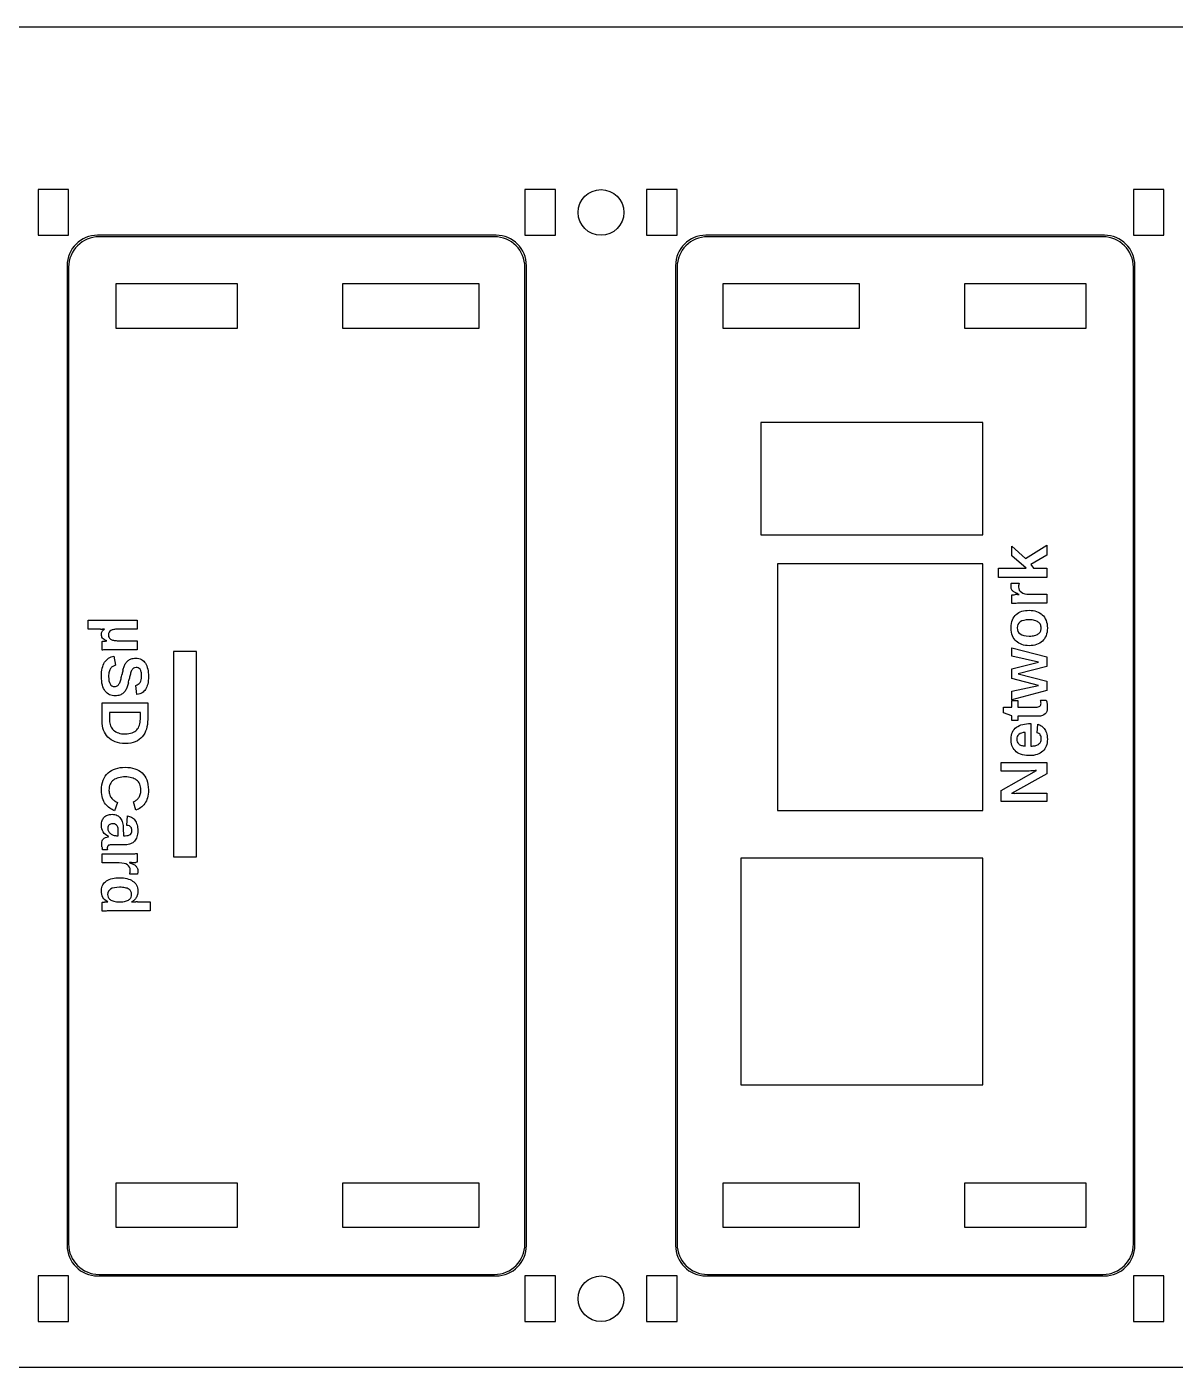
# Model space of a CAD drawing. Header units: millimetres. Extents: x 0 to 575, y 0 to 378.
# Drawn here: x 143.2 to 218.7, y 0 to 88.1 of the extents above; entities that cross this region are included whole.
import ezdxf

# ---------------------------------------------------------------- set-up
doc = ezdxf.new("R2010")
doc.units = ezdxf.units.MM
doc.layers.get('0').update_dxf_attribs({"color": 178, "true_color": 0x000000})
for name, color, linetype, true_color in [('cutout', 1, 'Continuous', 0xff0000), ('inner-cutout', 5, 'Continuous', 0x0000ff), ('outer-cutout', 6, 'Continuous', 0xff00ff), ('text', 3, 'Continuous', 0x00ff00)]:
    doc.layers.add(name, color=color, linetype=linetype, true_color=true_color)

msp = doc.modelspace()

# ---------------------------------------------------------------- linework, layer by layer
for p, q in [((2, 88.1), (480, 88.1)), ((2, 0), (480, 0))]:
    msp.add_line(p, q)
at = {"layer": 'cutout'}
for p, q in [((146, 77.4), (144, 77.4)), ((144, 77.4), (144, 74.4)), ((146, 74.4), (146, 77.4)), ((178, 77.4), (176, 77.4)), ((176, 77.4), (176, 74.4)), ((178, 74.4), (178, 77.4)), ((186, 77.4), (184, 77.4)), ((184, 77.4), (184, 74.4)), ((186, 74.4), (186, 77.4)), ((218, 77.4), (216, 77.4)), ((216, 77.4), (216, 74.4)), ((218, 74.4), (218, 77.4)), ((144, 74.4), (146, 74.4)), ((174.1, 74.4), (147.9, 74.4)), ((176, 74.4), (178, 74.4)), ((184, 74.4), (186, 74.4)), ((214.1, 74.4), (187.9, 74.4)), ((216, 74.4), (218, 74.4)), ((145.9, 72.4), (145.9, 8)), ((176.1, 8), (176.1, 72.4)), ((185.9, 72.4), (185.9, 8)), ((216.1, 8), (216.1, 72.4)), ((146, 6), (144, 6)), ((144, 6), (144, 3)), ((146, 3), (146, 6)), ((147.9, 6), (174.1, 6)), ((178, 6), (176, 6)), ((176, 6), (176, 3)), ((178, 3), (178, 6)), ((186, 6), (184, 6)), ((184, 6), (184, 3)), ((186, 3), (186, 6)), ((187.9, 6), (214.1, 6)), ((218, 6), (216, 6)), ((216, 6), (216, 3)), ((218, 3), (218, 6)), ((144, 3), (146, 3)), ((176, 3), (178, 3)), ((184, 3), (186, 3)), ((216, 3), (218, 3))]:
    msp.add_line(p, q, dxfattribs=at)
for centre in [(181, 75.9), (181, 4.5)]:
    msp.add_circle(centre, 1.5, dxfattribs=at)
for centre, start, end in [((147.9, 72.4), 90, 180), ((174.1, 72.4), 0, 90), ((187.9, 72.4), 90, 180), ((214.1, 72.4), 0, 90), ((147.9, 8), 180, 270), ((174.1, 8), 270, 0), ((187.9, 8), 180, 270), ((214.1, 8), 270, 0)]:
    msp.add_arc(centre, 2, start, end, dxfattribs=at)
at = {"layer": 'inner-cutout', "lineweight": -3}
for p, q in [((157.1, 71.2), (149.1, 71.2)), ((149.1, 71.2), (149.1, 68.3)), ((157.1, 68.3), (157.1, 71.2)), ((173, 71.2), (164, 71.2)), ((164, 71.2), (164, 68.3)), ((173, 68.3), (173, 71.2)), ((189, 71.2), (189, 68.3)), ((198, 71.2), (189, 71.2)), ((198, 68.3), (198, 71.2)), ((204.9, 71.2), (204.9, 68.3)), ((212.9, 71.2), (204.9, 71.2)), ((212.9, 68.3), (212.9, 71.2)), ((149.1, 68.3), (157.1, 68.3)), ((164, 68.3), (173, 68.3)), ((189, 68.3), (198, 68.3)), ((204.9, 68.3), (212.9, 68.3)), ((157.1, 12.1), (149.1, 12.1)), ((149.1, 12.1), (149.1, 9.2)), ((157.1, 9.2), (157.1, 12.1)), ((173, 12.1), (164, 12.1)), ((164, 12.1), (164, 9.2)), ((173, 9.2), (173, 12.1)), ((189, 12.1), (189, 9.2)), ((198, 12.1), (189, 12.1)), ((198, 9.2), (198, 12.1)), ((204.9, 12.1), (204.9, 9.2)), ((212.9, 12.1), (204.9, 12.1)), ((212.9, 9.2), (212.9, 12.1)), ((149.1, 9.2), (157.1, 9.2)), ((164, 9.2), (173, 9.2)), ((189, 9.2), (198, 9.2)), ((204.9, 9.2), (212.9, 9.2))]:
    msp.add_line(p, q, dxfattribs=at)
at = {"layer": 'inner-cutout'}
for p, q in [((206.1, 62.1), (191.5, 62.1)), ((191.5, 62.1), (191.5, 54.7)), ((206.1, 54.7), (206.1, 62.1)), ((191.5, 54.7), (206.1, 54.7)), ((206.1, 52.8), (192.6, 52.8)), ((192.6, 52.8), (192.6, 36.6)), ((206.1, 36.6), (206.1, 52.8)), ((154.4, 47.05), (152.9, 47.05)), ((152.9, 47.05), (152.9, 33.55)), ((154.4, 33.55), (154.4, 47.05)), ((192.6, 36.6), (206.1, 36.6)), ((152.9, 33.55), (154.4, 33.55)), ((206.1, 33.45), (190.2, 33.45)), ((190.2, 33.45), (190.2, 18.55)), ((206.1, 18.55), (206.1, 33.45)), ((190.2, 18.55), (206.1, 18.55))]:
    msp.add_line(p, q, dxfattribs=at)
at = {"layer": 'outer-cutout', "lineweight": -3}
for p, q in [((174, 74.3), (148, 74.3)), ((214, 74.3), (188, 74.3)), ((146, 72.3), (146, 8.1)), ((176, 8.1), (176, 72.3)), ((186, 72.3), (186, 8.1)), ((216, 8.1), (216, 72.3)), ((148, 6.1), (174, 6.1)), ((188, 6.1), (214, 6.1))]:
    msp.add_line(p, q, dxfattribs=at)
for centre, start, end in [((148, 72.3), 90, 180), ((174, 72.3), 0, 90), ((188, 72.3), 90, 180), ((214, 72.3), 0, 90), ((148, 8.1), 180, 270), ((174, 8.1), 270, 0), ((188, 8.1), 180, 270), ((214, 8.1), 270, 0)]:
    msp.add_arc(centre, 2, start, end, dxfattribs=at)
at = {"layer": 'text'}
for p, q in [((208, 53.328), (208, 53.972)), ((208, 53.972), (208.899, 53.162)), ((208.899, 53.162), (210.304, 54.033)), ((210.304, 54.033), (210.304, 53.379)), ((208.954, 52.507), (208, 53.328)), ((210.304, 53.379), (209.261, 52.764)), ((207.144, 51.908), (207.144, 52.507)), ((207.144, 52.507), (208.954, 52.507)), ((209.261, 52.764), (209.439, 52.507)), ((209.439, 52.507), (210.304, 52.507)), ((210.304, 52.507), (210.304, 51.908)), ((210.304, 51.908), (207.144, 51.908)), ((207.987, 51.534), (208.488, 51.534)), ((208, 50.191), (208, 50.761)), ((208.492, 50.789), (208.492, 50.797)), ((209.173, 50.806), (210.304, 50.806)), ((210.304, 50.806), (210.304, 50.208)), ((210.304, 50.208), (208.541, 50.208)), ((147.293, 48.502), (147.293, 49.1)), ((147.293, 49.1), (150.504, 49.1)), ((148.104, 48.502), (147.293, 48.502)), ((148.349, 48.502), (148.349, 48.51)), ((150.504, 48.502), (149.216, 48.502)), ((150.504, 49.1), (150.504, 48.502)), ((148.2, 47.134), (148.2, 47.705)), ((148.507, 47.733), (148.507, 47.739)), ((149.273, 47.75), (150.504, 47.75)), ((150.504, 47.75), (150.504, 47.152)), ((150.504, 47.152), (148.715, 47.152)), ((148.981, 46.741), (149.081, 46.135)), ((208, 46.732), (208, 47.286)), ((208, 47.286), (210.304, 46.681)), ((209.761, 46.341), (208, 46.732)), ((208, 45.9), (209.761, 46.341)), ((208, 45.259), (208, 45.9)), ((210.304, 46.049), (208.426, 45.583)), ((210.304, 46.681), (210.304, 46.049)), ((209.761, 44.814), (208, 45.259)), ((208.426, 45.583), (210.304, 45.101)), ((210.304, 45.101), (210.304, 44.469)), ((150.493, 44.207), (150.41, 44.816)), ((208, 44.435), (209.761, 44.814)), ((210.304, 44.469), (208, 43.873)), ((208, 43.873), (208, 44.435)), ((148.2, 42.451), (148.2, 43.665)), ((148.2, 43.665), (151.2, 43.665)), ((151.2, 43.665), (151.2, 42.579)), ((207.459, 43.009), (207.459, 43.383)), ((207.459, 43.383), (208, 43.383)), ((208, 43.383), (208, 43.82)), ((208, 43.82), (208.405, 43.82)), ((208.405, 43.82), (208.405, 43.383)), ((208.405, 43.383), (209.601, 43.383)), ((209.899, 43.846), (210.27, 43.846)), ((150.715, 43.037), (148.685, 43.037)), ((148.685, 43.037), (148.685, 42.504)), ((150.715, 42.592), (150.715, 43.037)), ((208, 42.821), (207.459, 43.009)), ((208, 42.5), (208, 42.821)), ((208.405, 42.5), (208, 42.5)), ((209.763, 42.792), (208.405, 42.792)), ((208.405, 42.792), (208.405, 42.5)), ((209.25, 42.303), (209.267, 42.303)), ((209.267, 42.303), (209.267, 40.825)), ((208.892, 40.829), (208.892, 41.724)), ((209.671, 41.705), (209.72, 42.269)), ((207.304, 39.185), (207.304, 39.743)), ((207.304, 39.743), (210.304, 39.743)), ((210.304, 39.743), (210.304, 39.006)), ((207.304, 37.896), (209.633, 39.223)), ((209.048, 39.185), (207.304, 39.185)), ((210.304, 39.006), (207.994, 37.699)), ((207.304, 37.179), (207.304, 37.896)), ((149.222, 37.124), (149.016, 36.577)), ((150.41, 36.615), (150.259, 37.169)), ((210.304, 37.179), (207.304, 37.179)), ((208.534, 37.737), (210.304, 37.737)), ((210.304, 37.737), (210.304, 37.179)), ((149.833, 35.611), (149.863, 36.235)), ((149.267, 34.934), (149.262, 35.241)), ((149.588, 35.431), (149.597, 34.934)), ((148.611, 34.86), (148.611, 34.873)), ((149.149, 34.934), (149.267, 34.934)), ((149.597, 34.934), (149.714, 34.934)), ((148.2, 33.743), (149.963, 33.743)), ((148.2, 33.144), (148.2, 33.743)), ((148.554, 34.015), (148.23, 34.015)), ((149.72, 34.336), (148.881, 34.336)), ((150.504, 33.76), (150.504, 33.189)), ((149.331, 33.144), (148.2, 33.144)), ((150.012, 33.162), (150.012, 33.153)), ((150.517, 32.416), (150.016, 32.416)), ((148.2, 29.971), (148.2, 30.55)), ((148.575, 30.582), (148.575, 30.59)), ((151.36, 29.988), (148.702, 29.988)), ((150.14, 30.586), (150.14, 30.582)), ((150.519, 30.586), (151.36, 30.586)), ((151.36, 30.586), (151.36, 29.988))]:
    msp.add_line(p, q, dxfattribs=at)
for centre, radius, start, end in [((210.657, 51.054), 2.222, 167.52682, 170.58072), ((208.753, 41.743), 9.051, 92.39851, 93.33617), ((148.105, 55.275), 6.774, 269.99467, 270.9953), ((148.718, 35.76), 11.392, 90.01456, 90.76762), ((164.561, 42.064), 15.449, 165.96275, 166.93746), ((137.701, 47.902), 12.571, 346.5921, 347.89472), ((209.218, 26.498), 11.268, 95.27774, 96.23619), ((149.106, 34.333), 0.927, 188.52939, 193.89188), ((132.743, 30.297), 15.926, 13.49832, 13.85211), ((149.751, 42.208), 9.051, 272.39851, 273.33617), ((149.099, 53.515), 20.376, 273.31641, 273.70364), ((147.847, 32.896), 2.222, 347.52682, 350.58072), ((148.64, 27.661), 2.923, 93.28843, 95.50898), ((150.295, 36.828), 6.245, 270.01933, 271.03679), ((150.521, 24.355), 6.231, 90.02062, 91.03794)]:
    msp.add_arc(centre, radius, start, end, dxfattribs=at)
for points in [[(207.956, 51.349), (207.956, 51.384), (207.959, 51.42), (207.965, 51.454)], [(207.993, 51.138), (207.968, 51.195), (207.956, 51.265), (207.956, 51.349)], [(207.965, 51.454), (207.971, 51.489), (207.979, 51.516), (207.987, 51.534)], [(208.099, 50.992), (208.053, 51.033), (208.018, 51.081), (207.993, 51.138)], [(208.466, 51.418), (208.459, 51.379), (208.456, 51.332), (208.456, 51.279)], [(208.456, 51.279), (208.456, 51.129), (208.516, 51.013), (208.637, 50.93)], [(208, 50.761), (208.017, 50.764), (208.046, 50.767), (208.088, 50.77)], [(208.088, 50.77), (208.13, 50.772), (208.176, 50.775), (208.226, 50.778)], [(208.268, 50.887), (208.202, 50.917), (208.146, 50.952), (208.099, 50.992)], [(208.492, 50.797), (208.408, 50.827), (208.333, 50.857), (208.268, 50.887)], [(208.374, 50.786), (208.423, 50.788), (208.462, 50.789), (208.492, 50.789)], [(208.637, 50.93), (208.757, 50.847), (208.936, 50.806), (209.173, 50.806)], [(208.088, 50.197), (208.048, 50.196), (208.018, 50.193), (208, 50.191)], [(208.047, 49.119), (208.107, 49.265), (208.189, 49.385), (208.295, 49.478)], [(208.225, 50.202), (208.174, 50.2), (208.129, 50.198), (208.088, 50.197)], [(208.383, 50.207), (208.328, 50.206), (208.275, 50.204), (208.225, 50.202)], [(208.295, 49.478), (208.401, 49.571), (208.526, 49.639), (208.672, 49.683)], [(208.541, 50.208), (208.491, 50.208), (208.439, 50.207), (208.383, 50.207)], [(208.672, 49.683), (208.817, 49.726), (208.977, 49.748), (209.15, 49.748)], [(209.15, 49.748), (209.326, 49.748), (209.487, 49.723), (209.633, 49.674)], [(209.633, 49.674), (209.78, 49.625), (209.906, 49.552), (210.011, 49.454)], [(210.011, 49.454), (210.117, 49.356), (210.199, 49.234), (210.258, 49.088)], [(148.209, 48.366), (148.243, 48.424), (148.29, 48.469), (148.349, 48.502)], [(148.349, 48.51), (148.304, 48.506), (148.261, 48.503), (148.222, 48.503)], [(148.969, 48.485), (148.895, 48.473), (148.831, 48.453), (148.778, 48.425)], [(149.216, 48.502), (149.125, 48.502), (149.043, 48.496), (148.969, 48.485)], [(207.958, 48.589), (207.958, 48.796), (207.987, 48.973), (208.047, 49.119)], [(208.047, 48.076), (207.987, 48.222), (207.958, 48.393), (207.958, 48.589)], [(208.554, 48.987), (208.43, 48.898), (208.368, 48.768), (208.368, 48.597)], [(208.368, 48.597), (208.368, 48.422), (208.431, 48.287), (208.556, 48.193)], [(209.15, 49.121), (208.876, 49.121), (208.677, 49.077), (208.554, 48.987)], [(209.506, 49.085), (209.406, 49.109), (209.288, 49.121), (209.15, 49.121)], [(209.75, 48.979), (209.687, 49.026), (209.605, 49.061), (209.506, 49.085)], [(209.892, 48.805), (209.861, 48.874), (209.814, 48.932), (209.75, 48.979)], [(209.938, 48.57), (209.938, 48.658), (209.922, 48.737), (209.892, 48.805)], [(209.892, 48.359), (209.922, 48.423), (209.938, 48.493), (209.938, 48.57)], [(210.258, 49.088), (210.317, 48.941), (210.346, 48.771), (210.346, 48.577)], [(210.346, 48.577), (210.346, 48.389), (210.317, 48.224), (210.259, 48.08)], [(148.158, 48.169), (148.158, 48.243), (148.175, 48.309), (148.209, 48.366)], [(148.172, 48.037), (148.163, 48.078), (148.158, 48.122), (148.158, 48.169)], [(148.227, 47.923), (148.2, 47.958), (148.182, 47.996), (148.172, 48.037)], [(148.2, 47.705), (148.233, 47.709), (148.277, 47.715), (148.332, 47.722)], [(148.334, 47.825), (148.289, 47.856), (148.253, 47.888), (148.227, 47.923)], [(148.332, 47.722), (148.387, 47.729), (148.446, 47.733), (148.507, 47.733)], [(148.507, 47.739), (148.437, 47.766), (148.38, 47.795), (148.334, 47.825)], [(148.655, 48.311), (148.625, 48.263), (148.611, 48.203), (148.611, 48.129)], [(148.611, 48.129), (148.611, 48.058), (148.627, 47.998), (148.659, 47.95)], [(148.778, 48.425), (148.725, 48.396), (148.684, 48.358), (148.655, 48.311)], [(148.659, 47.95), (148.691, 47.902), (148.736, 47.863), (148.793, 47.833)], [(148.793, 47.833), (148.85, 47.803), (148.92, 47.782), (149.001, 47.769)], [(149.001, 47.769), (149.083, 47.756), (149.174, 47.75), (149.273, 47.75)], [(208.296, 47.712), (208.19, 47.808), (208.107, 47.93), (208.047, 48.076)], [(208.674, 47.496), (208.529, 47.544), (208.403, 47.616), (208.296, 47.712)], [(208.556, 48.193), (208.681, 48.1), (208.879, 48.053), (209.15, 48.053)], [(209.15, 48.053), (209.288, 48.053), (209.406, 48.065), (209.506, 48.09)], [(209.506, 48.09), (209.605, 48.115), (209.687, 48.15), (209.75, 48.195)], [(210.015, 47.719), (209.909, 47.622), (209.783, 47.549), (209.636, 47.499)], [(209.75, 48.195), (209.814, 48.241), (209.861, 48.295), (209.892, 48.359)], [(210.259, 48.08), (210.201, 47.937), (210.12, 47.817), (210.015, 47.719)], [(148.287, 47.14), (148.249, 47.138), (148.22, 47.136), (148.2, 47.134)], [(148.416, 47.146), (148.368, 47.144), (148.325, 47.142), (148.287, 47.14)], [(148.565, 47.151), (148.514, 47.15), (148.464, 47.148), (148.416, 47.146)], [(148.627, 46.596), (148.73, 46.663), (148.848, 46.712), (148.981, 46.741)], [(209.15, 47.424), (208.978, 47.424), (208.819, 47.448), (208.674, 47.496)], [(209.636, 47.499), (209.489, 47.449), (209.327, 47.424), (209.15, 47.424)], [(148.158, 45.415), (148.158, 45.613), (148.175, 45.789), (148.211, 45.941)], [(148.211, 45.941), (148.246, 46.093), (148.299, 46.223), (148.368, 46.331)], [(148.368, 46.331), (148.438, 46.44), (148.524, 46.528), (148.627, 46.596)], [(148.755, 45.925), (148.714, 45.867), (148.683, 45.795), (148.661, 45.71)], [(148.898, 46.06), (148.843, 46.027), (148.795, 45.982), (148.755, 45.925)], [(149.081, 46.135), (149.015, 46.118), (148.954, 46.093), (148.898, 46.06)], [(149.573, 45.811), (149.595, 45.896), (149.62, 45.977), (149.65, 46.055)], [(149.65, 46.055), (149.68, 46.132), (149.715, 46.204), (149.756, 46.271)], [(149.756, 46.271), (149.798, 46.337), (149.848, 46.395), (149.909, 46.444)], [(149.909, 46.444), (149.969, 46.493), (150.04, 46.532), (150.121, 46.559)], [(150.121, 46.559), (150.201, 46.587), (150.297, 46.601), (150.406, 46.601)], [(150.26, 45.936), (150.213, 45.901), (150.173, 45.851), (150.141, 45.788)], [(150.442, 45.99), (150.368, 45.99), (150.308, 45.972), (150.26, 45.936)], [(150.406, 46.601), (150.555, 46.601), (150.683, 46.571), (150.789, 46.511)], [(150.58, 45.962), (150.536, 45.98), (150.491, 45.99), (150.442, 45.99)], [(150.693, 45.87), (150.661, 45.913), (150.623, 45.944), (150.58, 45.962)], [(150.771, 45.695), (150.752, 45.768), (150.726, 45.826), (150.693, 45.87)], [(150.789, 46.511), (150.896, 46.452), (150.983, 46.369), (151.05, 46.263)], [(151.05, 46.263), (151.117, 46.157), (151.167, 46.032), (151.198, 45.885)], [(151.198, 45.885), (151.229, 45.739), (151.245, 45.579), (151.245, 45.406)], [(148.222, 44.835), (148.179, 44.997), (148.158, 45.191), (148.158, 45.415)], [(148.661, 45.71), (148.639, 45.624), (148.628, 45.52), (148.628, 45.398)], [(148.628, 45.398), (148.628, 45.185), (148.66, 45.022), (148.725, 44.909)], [(149.231, 44.808), (149.283, 44.853), (149.326, 44.914), (149.36, 44.989)], [(149.36, 44.989), (149.395, 45.064), (149.423, 45.151), (149.446, 45.249)], [(149.446, 45.249), (149.468, 45.347), (149.49, 45.449), (149.512, 45.555)], [(149.93, 44.987), (149.908, 44.895), (149.882, 44.807), (149.852, 44.723)], [(150.06, 45.559), (150.038, 45.47), (150.016, 45.372), (149.993, 45.266)], [(150.141, 45.788), (150.109, 45.724), (150.082, 45.647), (150.06, 45.559)], [(150.41, 44.816), (150.539, 44.848), (150.637, 44.911), (150.702, 45.007)], [(150.702, 45.007), (150.767, 45.103), (150.8, 45.24), (150.8, 45.419)], [(150.8, 45.419), (150.8, 45.53), (150.79, 45.622), (150.771, 45.695)], [(151.245, 45.406), (151.245, 45.21), (151.23, 45.042), (151.199, 44.903)], [(148.407, 44.434), (148.327, 44.538), (148.266, 44.672), (148.222, 44.835)], [(148.693, 44.203), (148.582, 44.253), (148.486, 44.33), (148.407, 44.434)], [(149.065, 44.129), (148.928, 44.129), (148.804, 44.153), (148.693, 44.203)], [(148.725, 44.909), (148.79, 44.796), (148.891, 44.74), (149.028, 44.74)], [(149.028, 44.74), (149.111, 44.74), (149.178, 44.762), (149.231, 44.808)], [(149.367, 44.174), (149.282, 44.144), (149.181, 44.129), (149.065, 44.129)], [(149.587, 44.3), (149.526, 44.247), (149.452, 44.205), (149.367, 44.174)], [(149.744, 44.489), (149.701, 44.416), (149.649, 44.353), (149.587, 44.3)], [(149.852, 44.723), (149.822, 44.639), (149.786, 44.561), (149.744, 44.489)], [(150.824, 44.328), (150.73, 44.273), (150.62, 44.233), (150.493, 44.207)], [(151.06, 44.551), (150.997, 44.457), (150.919, 44.382), (150.824, 44.328)], [(151.199, 44.903), (151.169, 44.763), (151.122, 44.646), (151.06, 44.551)], [(209.601, 43.383), (209.714, 43.383), (209.796, 43.405), (209.85, 43.447)], [(209.85, 43.447), (209.903, 43.49), (209.929, 43.556), (209.929, 43.646)], [(209.921, 43.745), (209.915, 43.775), (209.908, 43.809), (209.899, 43.846)], [(209.929, 43.646), (209.929, 43.682), (209.927, 43.716), (209.921, 43.745)], [(210.342, 43.341), (210.342, 43.165), (210.294, 43.029), (210.199, 42.934)], [(210.27, 43.846), (210.294, 43.772), (210.312, 43.694), (210.324, 43.612)], [(210.324, 43.612), (210.336, 43.529), (210.342, 43.439), (210.342, 43.341)], [(148.298, 41.875), (148.233, 42.053), (148.2, 42.245), (148.2, 42.451)], [(148.685, 42.504), (148.685, 42.378), (148.707, 42.261), (148.751, 42.154)], [(150.657, 42.199), (150.695, 42.317), (150.715, 42.448), (150.715, 42.592)], [(151.2, 42.579), (151.2, 42.346), (151.171, 42.133), (151.113, 41.938)], [(208.725, 42.245), (208.884, 42.284), (209.058, 42.303), (209.25, 42.303)], [(210.199, 42.934), (210.103, 42.839), (209.958, 42.792), (209.763, 42.792)], [(148.587, 41.412), (148.46, 41.543), (148.363, 41.697), (148.298, 41.875)], [(149.063, 41.103), (148.874, 41.178), (148.715, 41.281), (148.587, 41.412)], [(148.751, 42.154), (148.795, 42.047), (148.861, 41.954), (148.948, 41.875)], [(148.948, 41.875), (149.036, 41.796), (149.144, 41.734), (149.273, 41.69)], [(149.273, 41.69), (149.402, 41.645), (149.552, 41.623), (149.722, 41.623)], [(149.722, 41.623), (149.897, 41.623), (150.047, 41.646), (150.172, 41.694)], [(150.172, 41.694), (150.296, 41.742), (150.399, 41.808), (150.479, 41.893)], [(150.845, 41.435), (150.724, 41.295), (150.57, 41.186), (150.384, 41.107)], [(150.479, 41.893), (150.559, 41.978), (150.619, 42.08), (150.657, 42.199)], [(151.113, 41.938), (151.055, 41.744), (150.965, 41.576), (150.845, 41.435)], [(207.958, 41.283), (207.958, 41.465), (207.989, 41.62), (208.052, 41.748)], [(208.052, 41.748), (208.116, 41.877), (208.204, 41.982), (208.318, 42.064)], [(208.318, 42.064), (208.431, 42.147), (208.567, 42.207), (208.725, 42.245)], [(208.474, 41.59), (208.381, 41.511), (208.335, 41.406), (208.335, 41.275)], [(208.892, 41.724), (208.706, 41.712), (208.567, 41.668), (208.474, 41.59)], [(209.879, 41.562), (209.834, 41.629), (209.765, 41.676), (209.671, 41.705)], [(209.72, 42.269), (209.786, 42.243), (209.855, 42.208), (209.929, 42.161)], [(209.946, 41.304), (209.946, 41.409), (209.924, 41.495), (209.879, 41.562)], [(209.929, 42.161), (210.003, 42.115), (210.071, 42.054), (210.133, 41.977)], [(210.133, 41.977), (210.194, 41.901), (210.246, 41.805), (210.286, 41.691)], [(210.286, 41.691), (210.326, 41.576), (210.346, 41.438), (210.346, 41.275)], [(149.722, 40.99), (149.473, 40.99), (149.253, 41.028), (149.063, 41.103)], [(150.384, 41.107), (150.198, 41.029), (149.978, 40.99), (149.722, 40.99)], [(208.019, 40.87), (207.978, 41), (207.958, 41.138), (207.958, 41.283)], [(208.221, 40.524), (208.128, 40.624), (208.061, 40.739), (208.019, 40.87)], [(208.335, 41.275), (208.335, 41.214), (208.345, 41.156), (208.365, 41.103)], [(208.365, 41.103), (208.386, 41.05), (208.418, 41.004), (208.463, 40.965)], [(208.463, 40.965), (208.508, 40.926), (208.566, 40.894), (208.637, 40.87)], [(208.637, 40.87), (208.708, 40.846), (208.793, 40.832), (208.892, 40.829)], [(209.267, 40.825), (209.364, 40.825), (209.453, 40.834), (209.537, 40.851)], [(209.537, 40.851), (209.62, 40.868), (209.691, 40.896), (209.752, 40.934)], [(209.752, 40.934), (209.812, 40.972), (209.859, 41.022), (209.894, 41.083)], [(209.894, 41.083), (209.929, 41.144), (209.946, 41.218), (209.946, 41.304)], [(210.273, 40.826), (210.224, 40.693), (210.15, 40.58), (210.05, 40.487)], [(210.346, 41.275), (210.346, 41.108), (210.322, 40.959), (210.273, 40.826)], [(208.586, 40.285), (208.435, 40.344), (208.314, 40.424), (208.221, 40.524)], [(209.142, 40.197), (208.921, 40.197), (208.736, 40.226), (208.586, 40.285)], [(209.673, 40.271), (209.522, 40.222), (209.345, 40.197), (209.142, 40.197)], [(210.05, 40.487), (209.949, 40.393), (209.824, 40.321), (209.673, 40.271)], [(148.274, 38.589), (148.351, 38.78), (148.459, 38.937), (148.597, 39.061)], [(148.597, 39.061), (148.735, 39.185), (148.9, 39.277), (149.09, 39.338)], [(149.09, 39.338), (149.28, 39.398), (149.488, 39.428), (149.714, 39.428)], [(149.714, 38.795), (149.558, 38.795), (149.415, 38.779), (149.285, 38.746)], [(149.714, 39.428), (149.948, 39.428), (150.16, 39.398), (150.348, 39.338)], [(150.141, 38.746), (150.014, 38.779), (149.871, 38.795), (149.714, 38.795)], [(150.348, 39.338), (150.537, 39.277), (150.698, 39.186), (150.831, 39.064)], [(150.831, 39.064), (150.963, 38.942), (151.066, 38.787), (151.137, 38.601)], [(209.259, 39.19), (209.189, 39.186), (209.119, 39.185), (209.048, 39.185)], [(209.446, 39.204), (209.391, 39.198), (209.328, 39.194), (209.259, 39.19)], [(209.633, 39.223), (209.573, 39.216), (209.511, 39.209), (209.446, 39.204)], [(148.158, 37.914), (148.158, 38.174), (148.196, 38.399), (148.274, 38.589)], [(148.231, 37.396), (148.182, 37.543), (148.158, 37.715), (148.158, 37.914)], [(148.73, 38.316), (148.678, 38.204), (148.651, 38.07), (148.651, 37.914)], [(148.651, 37.914), (148.651, 37.796), (148.668, 37.694), (148.701, 37.608)], [(148.95, 38.589), (148.856, 38.518), (148.783, 38.427), (148.73, 38.316)], [(149.285, 38.746), (149.155, 38.712), (149.043, 38.66), (148.95, 38.589)], [(150.468, 38.59), (150.377, 38.661), (150.268, 38.712), (150.141, 38.746)], [(150.678, 38.321), (150.629, 38.43), (150.559, 38.52), (150.468, 38.59)], [(150.751, 37.929), (150.751, 38.081), (150.726, 38.211), (150.678, 38.321)], [(150.709, 37.64), (150.737, 37.725), (150.751, 37.821), (150.751, 37.929)], [(151.137, 38.601), (151.209, 38.414), (151.245, 38.194), (151.245, 37.942)], [(151.245, 37.942), (151.245, 37.746), (151.224, 37.574), (151.183, 37.428)], [(148.424, 37.015), (148.344, 37.122), (148.28, 37.249), (148.231, 37.396)], [(148.698, 36.749), (148.595, 36.82), (148.503, 36.909), (148.424, 37.015)], [(148.701, 37.608), (148.735, 37.523), (148.778, 37.448), (148.832, 37.385)], [(148.832, 37.385), (148.886, 37.322), (148.947, 37.269), (149.016, 37.227)], [(149.016, 37.227), (149.084, 37.185), (149.152, 37.151), (149.222, 37.124)], [(150.259, 37.169), (150.323, 37.189), (150.384, 37.219), (150.443, 37.26)], [(150.443, 37.26), (150.502, 37.302), (150.554, 37.354), (150.6, 37.417)], [(150.6, 37.417), (150.645, 37.48), (150.682, 37.554), (150.709, 37.64)], [(151.01, 37.047), (150.935, 36.939), (150.847, 36.851), (150.746, 36.78)], [(151.183, 37.428), (151.142, 37.281), (151.084, 37.154), (151.01, 37.047)], [(208.181, 37.718), (208.235, 37.723), (208.293, 37.728), (208.356, 37.732)], [(208.356, 37.732), (208.418, 37.735), (208.478, 37.737), (208.534, 37.737)], [(148.203, 35.928), (148.234, 36.015), (148.279, 36.089), (148.337, 36.15)], [(148.337, 36.15), (148.396, 36.211), (148.469, 36.258), (148.556, 36.291)], [(148.556, 36.291), (148.642, 36.323), (148.741, 36.34), (148.852, 36.34)], [(149.016, 36.577), (148.908, 36.621), (148.802, 36.679), (148.698, 36.749)], [(148.852, 36.34), (148.988, 36.34), (149.102, 36.316), (149.195, 36.268)], [(149.195, 36.268), (149.288, 36.221), (149.364, 36.156), (149.421, 36.073)], [(149.863, 36.235), (149.964, 36.218), (150.056, 36.187), (150.139, 36.142)], [(150.139, 36.142), (150.222, 36.096), (150.294, 36.033), (150.355, 35.953)], [(150.746, 36.78), (150.644, 36.71), (150.532, 36.655), (150.41, 36.615)], [(148.158, 35.63), (148.158, 35.741), (148.173, 35.84), (148.203, 35.928)], [(148.277, 35.178), (148.197, 35.302), (148.158, 35.453), (148.158, 35.63)], [(148.655, 35.64), (148.601, 35.59), (148.575, 35.523), (148.575, 35.439)], [(148.575, 35.439), (148.575, 35.362), (148.591, 35.293), (148.624, 35.23)], [(148.899, 35.716), (148.789, 35.716), (148.708, 35.691), (148.655, 35.64)], [(149.09, 35.677), (149.043, 35.703), (148.979, 35.716), (148.899, 35.716)], [(149.197, 35.574), (149.173, 35.617), (149.137, 35.652), (149.09, 35.677)], [(149.246, 35.423), (149.239, 35.481), (149.222, 35.531), (149.197, 35.574)], [(149.262, 35.241), (149.26, 35.305), (149.254, 35.365), (149.246, 35.423)], [(149.421, 36.073), (149.479, 35.991), (149.521, 35.894), (149.547, 35.784)], [(149.547, 35.784), (149.573, 35.673), (149.587, 35.555), (149.588, 35.431)], [(149.992, 35.574), (149.95, 35.592), (149.897, 35.604), (149.833, 35.611)], [(150.092, 35.505), (150.067, 35.533), (150.034, 35.556), (149.992, 35.574)], [(150.144, 35.404), (150.134, 35.443), (150.117, 35.477), (150.092, 35.505)], [(150.137, 35.127), (150.152, 35.169), (150.159, 35.217), (150.159, 35.271)], [(150.159, 35.271), (150.159, 35.32), (150.154, 35.365), (150.144, 35.404)], [(150.355, 35.953), (150.416, 35.873), (150.463, 35.774), (150.496, 35.657)], [(150.546, 35.245), (150.546, 35.102), (150.529, 34.974), (150.493, 34.862)], [(150.496, 35.657), (150.53, 35.54), (150.546, 35.403), (150.546, 35.245)], [(148.174, 34.398), (148.174, 34.548), (148.211, 34.659), (148.285, 34.731)], [(148.179, 34.286), (148.176, 34.318), (148.174, 34.355), (148.174, 34.398)], [(148.611, 34.873), (148.467, 34.952), (148.356, 35.054), (148.277, 35.178)], [(148.285, 34.731), (148.359, 34.803), (148.467, 34.846), (148.611, 34.86)], [(148.624, 35.23), (148.656, 35.168), (148.699, 35.115), (148.753, 35.072)], [(148.753, 35.072), (148.806, 35.028), (148.867, 34.994), (148.937, 34.97)], [(148.937, 34.97), (149.006, 34.946), (149.077, 34.934), (149.149, 34.934)], [(149.714, 34.934), (149.798, 34.934), (149.868, 34.942), (149.924, 34.957)], [(150.076, 34.398), (149.974, 34.357), (149.855, 34.336), (149.72, 34.336)], [(149.924, 34.957), (149.98, 34.971), (150.026, 34.993), (150.061, 35.022)], [(150.061, 35.022), (150.096, 35.05), (150.122, 35.085), (150.137, 35.127)], [(150.335, 34.577), (150.264, 34.499), (150.178, 34.439), (150.076, 34.398)], [(150.493, 34.862), (150.458, 34.75), (150.405, 34.655), (150.335, 34.577)], [(148.19, 34.195), (148.185, 34.224), (148.182, 34.254), (148.179, 34.286)], [(148.563, 34.243), (148.548, 34.219), (148.541, 34.186), (148.541, 34.146)], [(148.541, 34.146), (148.541, 34.101), (148.545, 34.057), (148.554, 34.015)], [(148.629, 34.301), (148.6, 34.287), (148.578, 34.268), (148.563, 34.243)], [(148.737, 34.329), (148.694, 34.324), (148.658, 34.314), (148.629, 34.301)], [(148.881, 34.336), (148.827, 34.336), (148.779, 34.334), (148.737, 34.329)], [(149.963, 33.743), (150.013, 33.743), (150.065, 33.743), (150.121, 33.744)], [(150.121, 33.744), (150.176, 33.745), (150.229, 33.746), (150.279, 33.748)], [(150.279, 33.748), (150.33, 33.75), (150.375, 33.752), (150.416, 33.754)], [(150.416, 33.754), (150.456, 33.755), (150.486, 33.757), (150.504, 33.76)], [(149.867, 33.02), (149.747, 33.103), (149.568, 33.144), (149.331, 33.144)], [(150.048, 32.672), (150.048, 32.821), (149.988, 32.937), (149.867, 33.02)], [(150.13, 33.165), (150.081, 33.163), (150.042, 33.162), (150.012, 33.162)], [(150.012, 33.153), (150.096, 33.123), (150.171, 33.093), (150.237, 33.063)], [(150.039, 32.533), (150.045, 32.572), (150.048, 32.618), (150.048, 32.672)], [(150.237, 33.063), (150.302, 33.034), (150.358, 32.999), (150.405, 32.958)], [(150.405, 32.958), (150.451, 32.918), (150.486, 32.869), (150.511, 32.812)], [(150.504, 33.189), (150.487, 33.186), (150.458, 33.183), (150.416, 33.181)], [(150.511, 32.812), (150.536, 32.755), (150.548, 32.685), (150.548, 32.602)], [(150.548, 32.602), (150.548, 32.566), (150.545, 32.531), (150.539, 32.496)], [(148.247, 31.703), (148.307, 31.808), (148.39, 31.896), (148.496, 31.965)], [(148.496, 31.965), (148.603, 32.033), (148.729, 32.085), (148.874, 32.118)], [(148.874, 32.118), (149.019, 32.151), (149.178, 32.168), (149.35, 32.168)], [(149.35, 32.168), (149.524, 32.168), (149.685, 32.151), (149.831, 32.116)], [(149.831, 32.116), (149.977, 32.081), (150.103, 32.028), (150.209, 31.955)], [(150.209, 31.955), (150.315, 31.883), (150.397, 31.791), (150.457, 31.679)], [(150.539, 32.496), (150.533, 32.461), (150.525, 32.435), (150.517, 32.416)], [(148.158, 31.327), (148.158, 31.472), (148.187, 31.597), (148.247, 31.703)], [(148.254, 30.881), (148.19, 31.005), (148.158, 31.154), (148.158, 31.327)], [(148.575, 30.59), (148.426, 30.66), (148.319, 30.756), (148.254, 30.881)], [(149.35, 31.544), (148.827, 31.544), (148.566, 31.387), (148.566, 31.073)], [(148.566, 31.073), (148.566, 31.014), (148.579, 30.954), (148.605, 30.895)], [(148.605, 30.895), (148.63, 30.835), (148.674, 30.782), (148.734, 30.735)], [(149.71, 31.513), (149.61, 31.534), (149.49, 31.544), (149.35, 31.544)], [(149.954, 31.422), (149.891, 31.462), (149.809, 31.493), (149.71, 31.513)], [(150.095, 31.273), (150.065, 31.332), (150.018, 31.381), (149.954, 31.422)], [(149.981, 30.732), (150.04, 30.778), (150.081, 30.831), (150.105, 30.889)], [(150.14, 31.069), (150.14, 31.146), (150.125, 31.214), (150.095, 31.273)], [(150.105, 30.889), (150.128, 30.948), (150.14, 31.008), (150.14, 31.069)], [(150.451, 30.871), (150.418, 30.811), (150.376, 30.758), (150.325, 30.709)], [(150.523, 31.065), (150.507, 30.995), (150.483, 30.931), (150.451, 30.871)], [(150.457, 31.679), (150.517, 31.568), (150.546, 31.436), (150.546, 31.282)], [(150.546, 31.282), (150.546, 31.207), (150.539, 31.135), (150.523, 31.065)], [(148.2, 30.55), (148.211, 30.552), (148.231, 30.556), (148.261, 30.559)], [(148.403, 29.981), (148.316, 29.977), (148.248, 29.973), (148.2, 29.971)], [(148.261, 30.559), (148.29, 30.563), (148.323, 30.566), (148.36, 30.57)], [(148.702, 29.988), (148.59, 29.988), (148.491, 29.985), (148.403, 29.981)], [(148.473, 30.579), (148.511, 30.581), (148.545, 30.582), (148.575, 30.582)], [(148.734, 30.735), (148.795, 30.688), (148.877, 30.65), (148.98, 30.621)], [(148.98, 30.621), (149.083, 30.592), (149.211, 30.577), (149.365, 30.577)], [(149.365, 30.577), (149.516, 30.577), (149.643, 30.591), (149.743, 30.62)], [(149.743, 30.62), (149.843, 30.648), (149.922, 30.686), (149.981, 30.732)], [(150.325, 30.709), (150.274, 30.661), (150.212, 30.62), (150.14, 30.586)], [(150.14, 30.582), (150.154, 30.582), (150.175, 30.582), (150.203, 30.583)], [(150.203, 30.583), (150.23, 30.584), (150.262, 30.584), (150.297, 30.584)]]:
    msp.add_open_spline(points, degree=3, dxfattribs=at)

doc.saveas('drawing.dxf')
